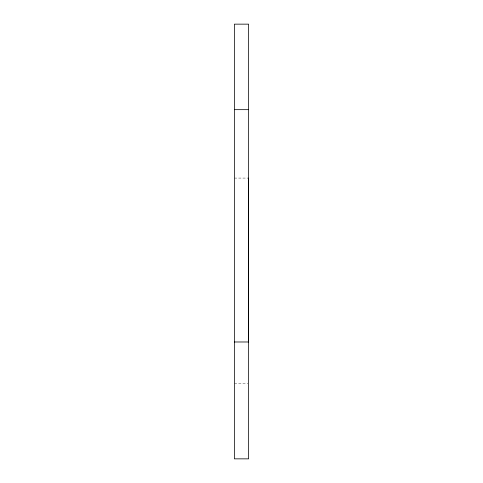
<?xml version="1.0" encoding="UTF-8"?>
<svg xmlns="http://www.w3.org/2000/svg" width="483" height="483" viewBox="0 0 483 483"><rect width="100%" height="100%" fill="white"/><g stroke="black" fill="none" stroke-linecap="round" stroke-linejoin="round"><path stroke-width="0.36" stroke-dasharray="2.42 1.81" d="M234.376 178.076L247.876 178.076M234.376 383.315L247.876 383.315"/><path stroke-width="0.72" d="M248.624 178.076L248.624 458.85L234.376 458.85L234.376 24.15L248.624 24.15L248.624 341.982L234.376 341.982M234.376 109.665L248.624 109.665"/></g></svg>
